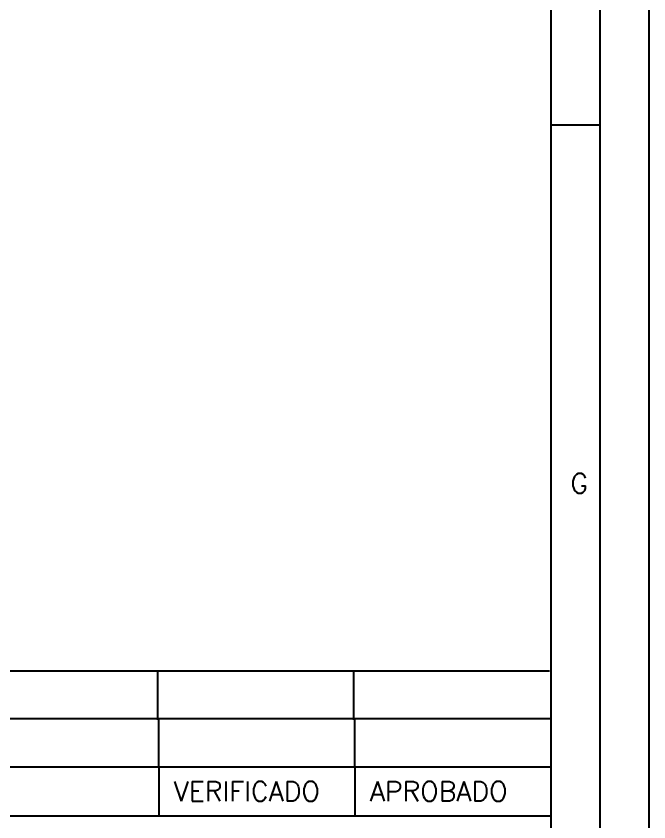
# Model space of a CAD drawing. Header units: millimetres. Extents: x 559 to 3993, y 623 to 920.
# Drawn here: x 2477.07 to 2509.3, y 664.03 to 705.09 of the extents above; entities that cross this region are included whole.
import ezdxf

# ---------------------------------------------------------------- set-up
doc = ezdxf.new("R2010")
doc.units = ezdxf.units.MM
doc.layers.add('CAJETIN', color=1, linetype='Continuous')
doc.layers.add('FORMATO', color=7, linetype='Continuous')
doc.styles.add('PY', font='ROMANS.shx')

# ---------------------------------------------------------------- blocks, each defined once
blk = doc.blocks.new('MARCO-A1')
at = {"layer": 'FORMATO', "color": 5}
blk.add_line((831, 153.5), (836, 153.5), dxfattribs=at)
at = {"layer": 'FORMATO', "color": 1}
blk.add_lwpolyline([(0, 594), (841, 594), (841, 0), (0, 0)], close=True, dxfattribs=at)
at = {"layer": 'FORMATO', "color": 5}
blk.add_lwpolyline([(5, 589), (836, 589), (836, 5), (5, 5)], close=True, dxfattribs=at)
at = {"layer": 'FORMATO', "color": 8, "linetype": 'Continuous'}
blk.add_lwpolyline([(10, 584), (831, 584), (831, 10), (10, 10)], close=True, dxfattribs=at)
at = {"layer": 'FORMATO', "color": 1, "style": 'PY'}
blk.add_text('G', height=2, dxfattribs=at).set_placement((833, 115.917))

msp = doc.modelspace()

# ---------------------------------------------------------------- linework, layer by layer
at = {"layer": 'CAJETIN', "color": 5}
for p, q in [((2414.352, 671.728), (2504.245, 671.728)), ((2484.269, 671.728), (2484.269, 669.231)), ((2494.257, 671.728), (2494.257, 669.231)), ((2414.404, 669.297), (2504.297, 669.297)), ((2484.321, 669.297), (2484.321, 666.8)), ((2494.309, 669.297), (2494.309, 666.8)), ((2414.414, 666.838), (2504.307, 666.838)), ((2484.331, 666.838), (2484.331, 664.341)), ((2494.319, 666.838), (2494.319, 664.341))]:
    msp.add_line(p, q, dxfattribs=at)
at = {"layer": 'CAJETIN', "color": 8, "linetype": 'Continuous'}
msp.add_line((2414.414, 664.341), (2504.307, 664.341), dxfattribs=at)

# ---------------------------------------------------------------- block references
at = {"xscale": 0.499409123998651, "yscale": 0.499409123998651, "zscale": 0.499409123998651}
msp.add_blockref('MARCO-A1', (2089.299, 622.89), dxfattribs=at)

# ---------------------------------------------------------------- texts
at = {"layer": 'CAJETIN', "color": 1, "style": 'PY'}
for s, p in [('VERIFICADO', (2485.096, 665.09)), ('APROBADO', (2495.084, 665.09))]:
    msp.add_text(s, height=0.9988, dxfattribs=at).set_placement(p)

doc.saveas('drawing.dxf')
